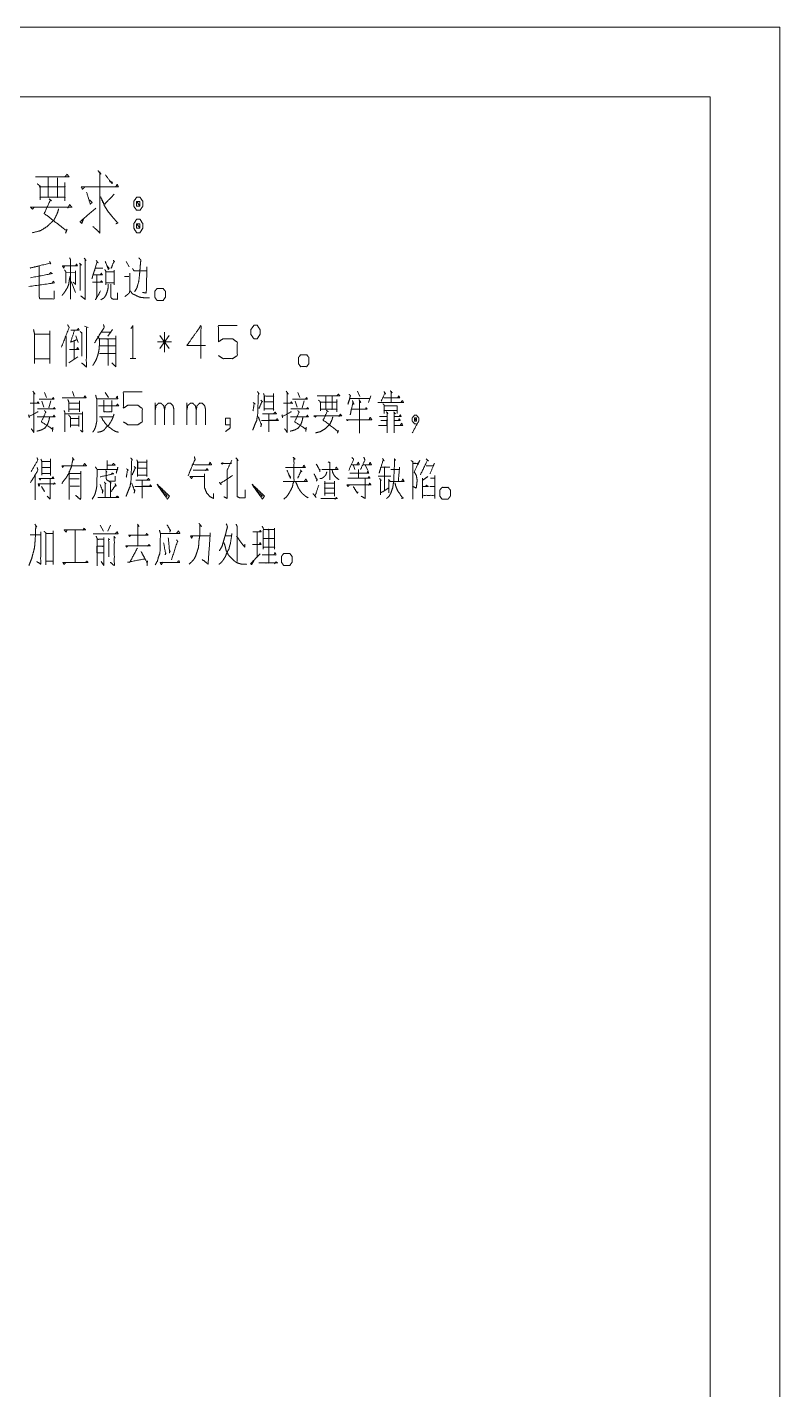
# Model space of a CAD drawing. Header units: millimetres. Extents: x 2210 to 79821, y -19430 to 2344.
# Drawn here: x 12035.9 to 12090, y 1691.9 to 1789.8 of the extents above; entities that cross this region are included whole.
import ezdxf

# ---------------------------------------------------------------- set-up
doc = ezdxf.new("R2010")
doc.units = ezdxf.units.MM
doc.layers.add('101', color=7, linetype='Continuous', true_color=0xffffff)

msp = doc.modelspace()

# ---------------------------------------------------------------- linework, layer by layer
at = {"layer": '101', "color": 133, "linetype": 'Continuous', "lineweight": 18}
for p, q in [((12089.953, 1789.822), (11669.953, 1789.822)), ((12089.953, 1492.822), (12089.953, 1789.822)), ((12084.953, 1784.822), (11694.953, 1784.822)), ((12084.953, 1497.822), (12084.953, 1784.822))]:
    msp.add_line(p, q, dxfattribs=at)
at = {"layer": '101', "color": 72, "linetype": 'Continuous', "lineweight": 18}
for p, q in [((12039.61, 1772.866), (12039.751, 1772.716)), ((12039.663, 1772.766), (12039.663, 1770.891)), ((12039.945, 1773.216), (12040.087, 1773.066)), ((12042.978, 1772.991), (12043.19, 1772.591)), ((12038.655, 1772.166), (12039.327, 1772.191)), ((12042.837, 1771.916), (12043.155, 1771.916)), ((12039.009, 1771.541), (12039.327, 1770.766)), ((12039.344, 1767.653), (12039.521, 1767.153)), ((12039.981, 1768.328), (12040.228, 1768.253)), ((12041.197, 1767.903), (12041.886, 1767.903)), ((12041.974, 1768.103), (12041.639, 1767.628)), ((12046.05, 1767.678), (12045.396, 1766.728)), ((12045.396, 1767.678), (12046.068, 1766.728)), ((12045.714, 1766.478), (12045.714, 1767.903)), ((12038.655, 1767.603), (12038.655, 1765.428)), ((12039.221, 1767.228), (12039.221, 1765.953)), ((12041.091, 1766.928), (12042.186, 1766.928)), ((12046.227, 1767.203), (12045.219, 1767.203)), ((12038.85, 1765.703), (12039.504, 1766.128)), ((12041.055, 1766.378), (12042.169, 1766.378)), ((12043.243, 1766.003), (12043.668, 1766.003)), ((12036.909, 1762.941), (12037.05, 1762.516)), ((12037.086, 1763.566), (12037.245, 1763.216)), ((12037.545, 1762.966), (12037.404, 1762.466)), ((12038.903, 1762.791), (12039.61, 1762.791)), ((12039.097, 1763.641), (12039.238, 1763.291)), ((12039.61, 1762.966), (12039.61, 1762.191)), ((12041.462, 1763.566), (12041.692, 1763.216)), ((12045.06, 1761.241), (12045.06, 1762.816)), ((12047.337, 1761.241), (12047.337, 1762.816)), ((12055.121, 1762.941), (12055.262, 1762.516)), ((12055.297, 1763.566), (12055.457, 1763.216)), ((12055.757, 1762.966), (12055.616, 1762.466)), ((12059.603, 1763.666), (12059.762, 1763.291)), ((12060.557, 1763.341), (12060.398, 1762.841)), ((12038.602, 1762.041), (12039.839, 1762.041)), ((12038.85, 1762.366), (12039.645, 1762.366)), ((12039.557, 1761.891), (12039.557, 1761.116)), ((12041.038, 1761.816), (12042.045, 1761.816)), ((12038.973, 1761.691), (12039.521, 1761.691)), ((12038.973, 1761.216), (12039.521, 1761.216)), ((12036.944, 1758.603), (12037.527, 1758.603)), ((12036.944, 1758.178), (12037.527, 1758.178)), ((12037.527, 1758.803), (12037.527, 1757.603)), ((12059.302, 1758.328), (12059.408, 1758.028)), ((12059.674, 1758.028), (12059.674, 1757.403)), ((12060.169, 1758.328), (12060.328, 1758.003)), ((12036.414, 1757.603), (12036.414, 1755.853)), ((12036.944, 1757.753), (12037.527, 1757.753)), ((12037.492, 1757.403), (12037.492, 1755.953)), ((12038.92, 1757.353), (12039.592, 1757.353)), ((12037.492, 1755.903), (12037.298, 1756.128)), ((12038.938, 1756.828), (12039.61, 1756.828)), ((12064.792, 1756.803), (12065.128, 1756.803)), ((12041.091, 1754.041), (12041.338, 1753.591)), ((12041.851, 1754.041), (12041.639, 1753.591)), ((12039.309, 1753.691), (12039.309, 1751.341)), ((12039.309, 1753.666), (12039.309, 1751.341)), ((12050.108, 1753.266), (12050.532, 1753.266)), ((12052.385, 1753.541), (12052.385, 1751.716)), ((12052.827, 1753.066), (12053.604, 1753.066)), ((12041.179, 1751.416), (12041.356, 1751.141))]:
    msp.add_line(p, q, dxfattribs=at)
for points, knots in [([(12040.942, 1779.516), (12041.154, 1779.253), (12041.075, 1779.403), (12041.075, 1775.053), (12040.571, 1775.503)], [0, 0, 0.060994, 0.09168, 0.877914, 1, 1]), ([(12036.44, 1779.066), (12038.853, 1779.066), (12038.721, 1779.253), (12038.561, 1779.066)], [0, 0, 0.83535, 0.914861, 1, 1]), ([(12036.573, 1778.578), (12036.785, 1778.391), (12036.785, 1777.416), (12036.785, 1777.603), (12038.561, 1777.603), (12038.561, 1777.341), (12038.561, 1778.653), (12038.561, 1778.353), (12036.706, 1778.353), (12037.368, 1778.353), (12037.368, 1779.028), (12037.368, 1777.603), (12038.031, 1777.603), (12038.031, 1778.991)], [0, 0, 0.024062, 0.10693, 0.122866, 0.273837, 0.296147, 0.407698, 0.433195, 0.590926, 0.647256, 0.704625, 0.825739, 0.882073, 1, 1]), ([(12039.961, 1778.316), (12039.829, 1778.166), (12039.749, 1778.353), (12042.4, 1778.353), (12042.321, 1778.541), (12042.215, 1778.353)], [0, 0, 0.057613, 0.11624, 0.87938, 0.938001, 1, 1]), ([(12041.472, 1779.216), (12041.95, 1778.578), (12041.976, 1778.691), (12041.764, 1778.728)], [0, 0, 0.706404, 0.808919, 1, 1]), ([(12037.421, 1777.491), (12037.607, 1777.341), (12037.527, 1777.416), (12037.077, 1776.441), (12038.668, 1775.203), (12038.721, 1775.316), (12038.615, 1775.016)], [0, 0, 0.0615, 0.089675, 0.366506, 0.885938, 0.917991, 1, 1]), ([(12040.12, 1777.978), (12040.385, 1777.116), (12040.518, 1777.228), (12040.332, 1777.416)], [0, 0, 0.673372, 0.803126, 1, 1]), ([(12042.109, 1777.828), (12041.393, 1777.078), (12041.128, 1777.641), (12041.393, 1777.003), (12041.632, 1776.628), (12041.897, 1776.291), (12042.347, 1775.766), (12042.4, 1775.766), (12042.215, 1775.691)], [0, 0, 0.248755, 0.397955, 0.563613, 0.670256, 0.773233, 0.939247, 0.951973, 1, 1]), ([(12043.959, 1777.603), (12043.721, 1777.603), (12043.509, 1777.303), (12043.509, 1776.966), (12043.721, 1776.666), (12043.959, 1776.666), (12044.171, 1776.966), (12044.171, 1777.303), (12043.959, 1777.603)], [0, 0, 0.090998, 0.231133, 0.359864, 0.5, 0.590998, 0.731133, 0.859864, 1, 1]), ([(12036.361, 1776.891), (12036.228, 1776.741), (12036.096, 1776.891), (12039.065, 1776.891), (12038.906, 1777.078), (12038.774, 1776.816)], [0, 0, 0.051206, 0.102404, 0.86189, 0.924783, 1, 1]), ([(12038.111, 1776.778), (12038.031, 1776.478), (12037.793, 1775.991), (12037.289, 1775.503), (12036.812, 1775.203), (12036.228, 1775.053)], [0, 0, 0.114099, 0.313639, 0.571349, 0.778586, 1, 1]), ([(12039.908, 1776.066), (12039.776, 1775.728), (12039.643, 1775.841), (12040.783, 1776.816)], [0, 0, 0.178053, 0.26342, 1, 1]), ([(12043.721, 1776.966), (12043.959, 1776.966), (12043.721, 1777.303), (12043.721, 1776.966)], [0, 0, 0.241134, 0.658878, 1, 1]), ([(12043.959, 1776.966), (12043.959, 1777.303), (12043.721, 1777.303)], [0, 0, 0.585863, 1, 1]), ([(12044.171, 1775.691), (12043.959, 1776.028), (12043.721, 1776.028), (12043.509, 1775.691), (12043.509, 1775.391), (12043.721, 1775.053), (12043.959, 1775.053), (12044.171, 1775.391), (12044.171, 1775.691)], [0, 0, 0.149207, 0.238507, 0.387714, 0.5, 0.649207, 0.738507, 0.887714, 1, 1]), ([(12043.721, 1775.691), (12043.721, 1775.391), (12043.959, 1775.391)], [0, 0, 0.557014, 1, 1]), ([(12043.959, 1775.691), (12043.721, 1775.691), (12043.959, 1775.391), (12043.959, 1775.691)], [0, 0, 0.258801, 0.674582, 1, 1]), ([(12037.457, 1772.991), (12037.545, 1772.816), (12037.492, 1772.866), (12036.06, 1772.516), (12036.714, 1772.666), (12036.714, 1770.466), (12036.75, 1770.316), (12036.838, 1770.291), (12037.793, 1770.291), (12037.793, 1770.866)], [0, 0, 0.030685, 0.042094, 0.27277, 0.377787, 0.722125, 0.746243, 0.760614, 0.910001, 1, 1]), ([(12038.531, 1772.641), (12038.478, 1772.516), (12038.39, 1772.666), (12039.468, 1772.666), (12039.397, 1772.816), (12039.344, 1772.666)], [0, 0, 0.079277, 0.180905, 0.810312, 0.907118, 1, 1]), ([(12038.903, 1773.241), (12038.973, 1773.116), (12038.973, 1770.266)], [0, 0, 0.047976, 1, 1]), ([(12040.016, 1773.116), (12040.016, 1770.266), (12039.698, 1770.516)], [0, 0, 0.875685, 1, 1]), ([(12040.808, 1773.066), (12040.949, 1772.891), (12040.879, 1772.966), (12040.507, 1771.766), (12040.755, 1772.516), (12041.285, 1772.516)], [0, 0, 0.077468, 0.112955, 0.545474, 0.817418, 1, 1]), ([(12041.462, 1772.991), (12041.692, 1772.416), (12041.745, 1772.491), (12041.603, 1772.666)], [0, 0, 0.66153, 0.759653, 1, 1]), ([(12042.045, 1773.091), (12042.133, 1772.941), (12042.098, 1773.016), (12041.886, 1772.491)], [0, 0, 0.211497, 0.312205, 1, 1]), ([(12043.88, 1773.241), (12044.021, 1773.091), (12043.986, 1772.741), (12043.95, 1772.266), (12043.88, 1771.591), (12043.738, 1771.091), (12043.579, 1770.816)], [0, 0, 0.080825, 0.218771, 0.40554, 0.67167, 0.875423, 1, 1]), ([(12044.463, 1772.591), (12044.41, 1770.716), (12044.145, 1770.766)], [0, 0, 0.874254, 1, 1]), ([(12035.972, 1771.191), (12037.81, 1771.441), (12037.74, 1771.566), (12037.634, 1771.441)], [0, 0, 0.857805, 0.924206, 1, 1]), ([(12036.078, 1771.816), (12037.651, 1772.116), (12037.545, 1772.191), (12037.421, 1772.066)], [0, 0, 0.83968, 0.90778, 1, 1]), ([(12038.938, 1771.941), (12038.867, 1771.566), (12038.832, 1771.341), (12038.761, 1771.141), (12038.584, 1770.841), (12038.496, 1770.716), (12038.355, 1770.541)], [0, 0, 0.246559, 0.393714, 0.530761, 0.755732, 0.854643, 1, 1]), ([(12038.531, 1772.391), (12038.637, 1772.241), (12038.637, 1771.416)], [0, 0, 0.18212, 1, 1]), ([(12039.327, 1772.316), (12039.327, 1771.341), (12039.168, 1771.491)], [0, 0, 0.816843, 1, 1]), ([(12040.543, 1771.491), (12041.285, 1771.491), (12041.179, 1771.591), (12041.091, 1771.466)], [0, 0, 0.712959, 0.852951, 1, 1]), ([(12040.631, 1772.016), (12041.267, 1772.016), (12041.179, 1772.141), (12041.108, 1772.016)], [0, 0, 0.681984, 0.846075, 1, 1]), ([(12040.861, 1771.991), (12040.861, 1770.466), (12040.773, 1770.241), (12041.126, 1770.866)], [0, 0, 0.613742, 0.711024, 1, 1]), ([(12041.426, 1772.416), (12041.515, 1772.266), (12041.515, 1771.316), (12041.515, 1771.441), (12042.098, 1771.441), (12042.098, 1771.316), (12042.098, 1772.366), (12042.098, 1772.241), (12041.497, 1772.241)], [0, 0, 0.046627, 0.301093, 0.334574, 0.490812, 0.524293, 0.805547, 0.839034, 1, 1]), ([(12043.226, 1772.141), (12043.226, 1770.891), (12043.208, 1770.741), (12043.067, 1770.616), (12042.872, 1770.466)], [0, 0, 0.681078, 0.763377, 0.8662, 1, 1]), ([(12043.42, 1772.491), (12043.526, 1772.316), (12044.445, 1772.316)], [0, 0, 0.182091, 1, 1]), ([(12041.674, 1771.366), (12041.674, 1771.091), (12041.603, 1770.816), (12041.497, 1770.541), (12041.373, 1770.366), (12041.144, 1770.241)], [0, 0, 0.206832, 0.420389, 0.642066, 0.803261, 1, 1]), ([(12041.868, 1771.366), (12041.868, 1770.416), (12041.939, 1770.316), (12042.08, 1770.266), (12042.346, 1770.266), (12042.346, 1770.741)], [0, 0, 0.484055, 0.546457, 0.62289, 0.757978, 1, 1]), ([(12043.279, 1770.866), (12043.402, 1770.666), (12043.579, 1770.591), (12043.774, 1770.491), (12043.95, 1770.416), (12044.145, 1770.391), (12044.392, 1770.366), (12044.64, 1770.366)], [0, 0, 0.153716, 0.279195, 0.422094, 0.547599, 0.675721, 0.838258, 1, 1]), ([(12045.025, 1770.416), (12045.025, 1770.841), (12045.184, 1771.041), (12045.626, 1771.041), (12045.785, 1770.841), (12045.785, 1770.416), (12045.626, 1770.191), (12045.184, 1770.191), (12045.025, 1770.416)], [0, 0, 0.152001, 0.243395, 0.401444, 0.492847, 0.644848, 0.743404, 0.901453, 1, 1]), ([(12036.308, 1768.103), (12036.379, 1767.778), (12036.379, 1765.653), (12036.379, 1765.978), (12037.474, 1765.978), (12037.474, 1765.653), (12037.474, 1768.003), (12037.474, 1767.753), (12036.396, 1767.753)], [0, 0, 0.0422, 0.311814, 0.353047, 0.492088, 0.533321, 0.831483, 0.863204, 1, 1]), ([(12038.319, 1766.828), (12038.867, 1768.253), (12038.779, 1768.403), (12038.761, 1768.428)], [0, 0, 0.881766, 0.982315, 1, 1]), ([(12039.238, 1768.003), (12038.973, 1767.178), (12039.433, 1767.378)], [0, 0, 0.633567, 1, 1]), ([(12038.991, 1768.053), (12039.592, 1768.053), (12039.521, 1768.178), (12039.433, 1768.053)], [0, 0, 0.66949, 0.829474, 1, 1]), ([(12039.663, 1767.953), (12039.769, 1767.853), (12039.769, 1766.178)], [0, 0, 0.080053, 1, 1]), ([(12040.104, 1768.253), (12040.104, 1765.403), (12039.769, 1765.703)], [0, 0, 0.863559, 1, 1]), ([(12041.338, 1768.453), (12041.391, 1768.253), (12040.684, 1767.128)], [0, 0, 0.134742, 1, 1]), ([(12041.055, 1767.428), (12042.222, 1767.428), (12042.222, 1767.628), (12042.222, 1765.428), (12041.939, 1765.703)], [0, 0, 0.294511, 0.345005, 0.900415, 1, 1]), ([(12043.314, 1768.178), (12043.456, 1768.378), (12043.456, 1766.003)], [0, 0, 0.093497, 1, 1]), ([(12048.68, 1766.953), (12047.337, 1766.953), (12048.344, 1768.378), (12048.344, 1766.003)], [0, 0, 0.245868, 0.565295, 1, 1]), ([(12049.596, 1766.228), (12049.931, 1766.003), (12050.621, 1766.003), (12050.957, 1766.228), (12050.957, 1767.178), (12050.621, 1767.428), (12049.931, 1767.428), (12049.596, 1767.203), (12049.596, 1768.378), (12050.957, 1768.378)], [0, 0, 0.062231, 0.168346, 0.230572, 0.376814, 0.441261, 0.547375, 0.609607, 0.790489, 1, 1]), ([(12052.155, 1767.428), (12052.385, 1767.428), (12052.597, 1767.753), (12052.597, 1768.078), (12052.385, 1768.403), (12052.155, 1768.403), (12051.925, 1768.078), (12051.925, 1767.753), (12052.155, 1767.428)], [0, 0, 0.08568, 0.230391, 0.351581, 0.496291, 0.581972, 0.730391, 0.851581, 1, 1]), ([(12038.903, 1766.653), (12039.574, 1766.653), (12039.468, 1766.803), (12039.397, 1766.653)], [0, 0, 0.657748, 0.837626, 1, 1]), ([(12040.914, 1767.603), (12041.038, 1767.428), (12041.038, 1766.928), (12041.02, 1766.703), (12041.002, 1766.553), (12040.949, 1766.328), (12040.879, 1766.103), (12040.79, 1765.878), (12040.702, 1765.728), (12040.56, 1765.503)], [0, 0, 0.095702, 0.318952, 0.419724, 0.487155, 0.59037, 0.695674, 0.80361, 0.88135, 1, 1]), ([(12041.586, 1767.403), (12041.674, 1767.428), (12041.674, 1765.503)], [0, 0, 0.045543, 1, 1]), ([(12055.347, 1765.653), (12055.347, 1766.078), (12055.506, 1766.278), (12055.948, 1766.278), (12056.107, 1766.078), (12056.107, 1765.653), (12055.948, 1765.428), (12055.506, 1765.428), (12055.347, 1765.653)], [0, 0, 0.151999, 0.2434, 0.401446, 0.492848, 0.644846, 0.7434, 0.901446, 1, 1]), ([(12036.06, 1762.791), (12036.714, 1762.791), (12036.626, 1762.891), (12036.555, 1762.791)], [0, 0, 0.718752, 0.86542, 1, 1]), ([(12036.255, 1763.666), (12036.414, 1763.466), (12036.326, 1763.541), (12036.326, 1760.716), (12036.149, 1760.966)], [0, 0, 0.072957, 0.106042, 0.912582, 1, 1]), ([(12036.714, 1763.091), (12037.775, 1763.091), (12037.722, 1763.216), (12037.651, 1763.091)], [0, 0, 0.791484, 0.892824, 1, 1]), ([(12038.355, 1763.191), (12040.087, 1763.191), (12039.998, 1763.341), (12039.928, 1763.191)], [0, 0, 0.835944, 0.91997, 1, 1]), ([(12038.779, 1763.066), (12038.85, 1762.866), (12038.85, 1762.191)], [0, 0, 0.239124, 1, 1]), ([(12040.861, 1763.116), (12040.861, 1761.566), (12040.843, 1761.441), (12040.755, 1761.066), (12040.684, 1760.891), (12040.56, 1760.716)], [0, 0, 0.628908, 0.680135, 0.836454, 0.913033, 1, 1]), ([(12040.773, 1763.366), (12040.843, 1763.116), (12042.363, 1763.116), (12042.328, 1763.316), (12042.257, 1763.191)], [0, 0, 0.122169, 0.836969, 0.932471, 1, 1]), ([(12041.356, 1763.016), (12041.356, 1762.191), (12041.939, 1762.191), (12041.939, 1762.991)], [0, 0, 0.373596, 0.63773, 1, 1]), ([(12042.766, 1761.466), (12043.102, 1761.241), (12043.791, 1761.241), (12044.127, 1761.466), (12044.127, 1762.416), (12043.791, 1762.666), (12043.102, 1762.666), (12042.766, 1762.441), (12042.766, 1763.616), (12044.127, 1763.616)], [0, 0, 0.062227, 0.168343, 0.23057, 0.376815, 0.441263, 0.547379, 0.609606, 0.790492, 1, 1]), ([(12045.06, 1762.341), (12045.113, 1762.616), (12045.29, 1762.791), (12045.485, 1762.791), (12045.661, 1762.616), (12045.732, 1762.341), (12045.732, 1761.241)], [0, 0, 0.118877, 0.224461, 0.306989, 0.41256, 0.533084, 1, 1]), ([(12045.732, 1762.341), (12045.785, 1762.616), (12045.962, 1762.791), (12046.174, 1762.791), (12046.333, 1762.616), (12046.404, 1762.341), (12046.404, 1761.241)], [0, 0, 0.118606, 0.223933, 0.313763, 0.413917, 0.534162, 1, 1]), ([(12047.337, 1762.341), (12047.39, 1762.616), (12047.567, 1762.791), (12047.761, 1762.791), (12047.938, 1762.616), (12048.008, 1762.341), (12048.008, 1761.241)], [0, 0, 0.11888, 0.224451, 0.306978, 0.412562, 0.533085, 1, 1]), ([(12048.008, 1762.341), (12048.061, 1762.616), (12048.238, 1762.791), (12048.45, 1762.791), (12048.609, 1762.616), (12048.68, 1762.341), (12048.68, 1761.241)], [0, 0, 0.118603, 0.223944, 0.313758, 0.413912, 0.534159, 1, 1]), ([(12052.402, 1763.641), (12052.526, 1763.466), (12052.473, 1763.541), (12052.42, 1761.966), (12052.349, 1761.566), (12052.19, 1761.191), (12052.066, 1760.866)], [0, 0, 0.070423, 0.100605, 0.618414, 0.751883, 0.885732, 1, 1]), ([(12052.102, 1762.841), (12052.243, 1762.741), (12052.173, 1762.791), (12052.084, 1762.241)], [0, 0, 0.212014, 0.318021, 1, 1]), ([(12052.65, 1763.016), (12052.773, 1762.891), (12052.738, 1762.941), (12052.508, 1762.416)], [0, 0, 0.217072, 0.292654, 1, 1]), ([(12052.844, 1763.491), (12052.897, 1763.341), (12052.897, 1762.291), (12052.897, 1762.391), (12053.569, 1762.391), (12053.569, 1762.291), (12053.569, 1763.491), (12053.569, 1763.316), (12052.915, 1763.316), (12052.915, 1762.891), (12053.551, 1762.891)], [0, 0, 0.030763, 0.233819, 0.253158, 0.383049, 0.402389, 0.63445, 0.668292, 0.794762, 0.876952, 1, 1]), ([(12054.272, 1762.791), (12054.926, 1762.791), (12054.838, 1762.891), (12054.767, 1762.791)], [0, 0, 0.718754, 0.865393, 1, 1]), ([(12054.467, 1763.666), (12054.626, 1763.466), (12054.537, 1763.541), (12054.537, 1760.716), (12054.361, 1760.966)], [0, 0, 0.072957, 0.106051, 0.912589, 1, 1]), ([(12054.926, 1763.091), (12055.987, 1763.091), (12055.934, 1763.216), (12055.863, 1763.091)], [0, 0, 0.79149, 0.892828, 1, 1]), ([(12056.708, 1763.341), (12058.316, 1763.341), (12058.228, 1763.466), (12058.122, 1763.341)], [0, 0, 0.835359, 0.914868, 1, 1]), ([(12056.796, 1763.016), (12056.938, 1762.891), (12056.938, 1762.241), (12056.938, 1762.366), (12058.122, 1762.366), (12058.122, 1762.191), (12058.122, 1763.066), (12058.122, 1762.866), (12056.885, 1762.866), (12057.326, 1762.866), (12057.326, 1763.316), (12057.326, 1762.366), (12057.768, 1762.366), (12057.768, 1763.291)], [0, 0, 0.024064, 0.106929, 0.122864, 0.273835, 0.296145, 0.407696, 0.433195, 0.590928, 0.647263, 0.704632, 0.825744, 0.882074, 1, 1]), ([(12059.002, 1763.441), (12059.09, 1763.341), (12058.914, 1762.741), (12059.055, 1763.141), (12060.469, 1763.141)], [0, 0, 0.051382, 0.292219, 0.455573, 1, 1]), ([(12059.232, 1762.991), (12059.338, 1762.716), (12059.267, 1762.841), (12059.073, 1761.966), (12059.161, 1762.366), (12060.292, 1762.366), (12060.222, 1762.491), (12060.169, 1762.366)], [0, 0, 0.093422, 0.138945, 0.423058, 0.552903, 0.911449, 0.956966, 1, 1]), ([(12059.709, 1763.066), (12059.833, 1762.841), (12059.744, 1762.941), (12059.744, 1760.641)], [0, 0, 0.095443, 0.145039, 1, 1]), ([(12061.049, 1762.841), (12062.905, 1762.841), (12062.834, 1762.991), (12062.71, 1762.866)], [0, 0, 0.844515, 0.919966, 1, 1]), ([(12061.508, 1763.641), (12061.614, 1763.441), (12061.579, 1763.541), (12061.296, 1762.941)], [0, 0, 0.227343, 0.333861, 1, 1]), ([(12061.42, 1762.766), (12061.508, 1762.666), (12061.508, 1762.066), (12061.508, 1762.266), (12062.445, 1762.266), (12062.445, 1762.066), (12062.445, 1762.616), (12061.491, 1762.616)], [0, 0, 0.037337, 0.205183, 0.261129, 0.523185, 0.579131, 0.732995, 1, 1]), ([(12061.491, 1763.191), (12062.622, 1763.191), (12062.569, 1763.341), (12062.498, 1763.216)], [0, 0, 0.788885, 0.899843, 1, 1]), ([(12061.95, 1763.691), (12062.091, 1763.541), (12062.021, 1763.641), (12062.021, 1762.891)], [0, 0, 0.191112, 0.304654, 1, 1]), ([(12035.954, 1761.966), (12036.007, 1761.766), (12035.99, 1761.841), (12036.644, 1762.191)], [0, 0, 0.20173, 0.276869, 1, 1]), ([(12037.457, 1761.791), (12037.421, 1761.591), (12037.368, 1761.416), (12037.298, 1761.241), (12037.121, 1761.016), (12036.909, 1760.891), (12036.75, 1760.841), (12036.555, 1760.791)], [0, 0, 0.137748, 0.261762, 0.389763, 0.583804, 0.750783, 0.863849, 1, 1]), ([(12036.573, 1761.816), (12037.863, 1761.816), (12037.775, 1761.941), (12037.722, 1761.841)], [0, 0, 0.828938, 0.927288, 1, 1]), ([(12036.591, 1762.391), (12037.881, 1762.391), (12037.793, 1762.491), (12037.704, 1762.391)], [0, 0, 0.828612, 0.914315, 1, 1]), ([(12037.086, 1762.266), (12037.192, 1762.166), (12036.874, 1761.466), (12037.669, 1760.941), (12037.704, 1761.066), (12037.669, 1760.766)], [0, 0, 0.063381, 0.397728, 0.812149, 0.868641, 1, 1]), ([(12038.514, 1762.266), (12038.567, 1762.116), (12038.567, 1760.741)], [0, 0, 0.103694, 1, 1]), ([(12038.832, 1761.941), (12038.973, 1761.791), (12038.973, 1761.066)], [0, 0, 0.221393, 1, 1]), ([(12039.839, 1762.191), (12039.839, 1760.716), (12039.68, 1760.866)], [0, 0, 0.8709, 1, 1]), ([(12042.098, 1762.016), (12042.01, 1761.766), (12041.939, 1761.591), (12041.833, 1761.416), (12041.709, 1761.216), (12041.55, 1761.091), (12041.391, 1760.891), (12041.25, 1760.791), (12041.091, 1760.741), (12040.914, 1760.716)], [0, 0, 0.141805, 0.242733, 0.352155, 0.477924, 0.586112, 0.722766, 0.815375, 0.904548, 1, 1]), ([(12040.967, 1762.616), (12042.434, 1762.616), (12042.346, 1762.741), (12042.257, 1762.616)], [0, 0, 0.827339, 0.913663, 1, 1]), ([(12052.473, 1761.816), (12052.685, 1761.241), (12052.685, 1761.341), (12052.65, 1761.091)], [0, 0, 0.634855, 0.738446, 1, 1]), ([(12052.685, 1761.566), (12053.905, 1761.566), (12053.816, 1761.691), (12053.728, 1761.591), (12053.233, 1761.591), (12053.233, 1762.066), (12053.233, 1760.741)], [0, 0, 0.320853, 0.361129, 0.396235, 0.526437, 0.651406, 1, 1]), ([(12052.773, 1762.041), (12053.763, 1762.041), (12053.675, 1762.166), (12053.587, 1762.066)], [0, 0, 0.775505, 0.895445, 1, 1]), ([(12054.166, 1761.966), (12054.219, 1761.766), (12054.202, 1761.841), (12054.856, 1762.191)], [0, 0, 0.20173, 0.276869, 1, 1]), ([(12055.669, 1761.791), (12055.633, 1761.591), (12055.58, 1761.416), (12055.51, 1761.241), (12055.333, 1761.016), (12055.121, 1760.891), (12054.962, 1760.841), (12054.767, 1760.791)], [0, 0, 0.137744, 0.261755, 0.389753, 0.583788, 0.750763, 0.863852, 1, 1]), ([(12054.785, 1761.816), (12056.075, 1761.816), (12055.987, 1761.941), (12055.934, 1761.841)], [0, 0, 0.828946, 0.927285, 1, 1]), ([(12054.803, 1762.391), (12056.093, 1762.391), (12056.004, 1762.491), (12055.916, 1762.391)], [0, 0, 0.828612, 0.914315, 1, 1]), ([(12055.297, 1762.266), (12055.403, 1762.166), (12055.085, 1761.466), (12055.881, 1760.941), (12055.916, 1761.066), (12055.881, 1760.766)], [0, 0, 0.063381, 0.397731, 0.81214, 0.868638, 1, 1]), ([(12056.655, 1761.891), (12056.566, 1761.791), (12056.478, 1761.891), (12058.458, 1761.891), (12058.352, 1762.016), (12058.263, 1761.841)], [0, 0, 0.051206, 0.102402, 0.861894, 0.924782, 1, 1]), ([(12057.821, 1761.816), (12057.768, 1761.616), (12057.609, 1761.291), (12057.273, 1760.966), (12056.955, 1760.766), (12056.566, 1760.666)], [0, 0, 0.114097, 0.313639, 0.57135, 0.77859, 1, 1]), ([(12057.362, 1762.291), (12057.486, 1762.191), (12057.432, 1762.241), (12057.132, 1761.591), (12058.193, 1760.766), (12058.228, 1760.841), (12058.157, 1760.641)], [0, 0, 0.061504, 0.089684, 0.366516, 0.885934, 0.917992, 1, 1]), ([(12058.931, 1761.616), (12058.878, 1761.541), (12058.808, 1761.616), (12060.628, 1761.616), (12060.504, 1761.791), (12060.434, 1761.616)], [0, 0, 0.037986, 0.080605, 0.833347, 0.921963, 1, 1]), ([(12061.19, 1761.841), (12061.756, 1761.841), (12061.703, 1761.841), (12061.738, 1761.841), (12061.738, 1761.566), (12061.278, 1761.566), (12061.703, 1761.566), (12061.703, 1761.191), (12061.102, 1761.191)], [0, 0, 0.202817, 0.221837, 0.234527, 0.333141, 0.497932, 0.650033, 0.784508, 1, 1]), ([(12061.667, 1762.191), (12061.773, 1762.041), (12061.738, 1762.116), (12061.738, 1760.666)], [0, 0, 0.107026, 0.155332, 1, 1]), ([(12062.198, 1762.191), (12062.321, 1762.041), (12062.233, 1762.116), (12062.233, 1760.666), (12062.233, 1761.841), (12062.745, 1761.841), (12062.675, 1761.966), (12062.586, 1761.841)], [0, 0, 0.051923, 0.082873, 0.470102, 0.78389, 0.920768, 0.959117, 1, 1]), ([(12063.838, 1761.316), (12063.696, 1761.316), (12063.537, 1761.516), (12063.537, 1761.741), (12063.696, 1761.941), (12063.838, 1761.941), (12063.997, 1761.741), (12063.997, 1761.516), (12063.537, 1760.666)], [0, 0, 0.057358, 0.160992, 0.252243, 0.355871, 0.413229, 0.516867, 0.608118, 1, 1]), ([(12041.214, 1761.766), (12041.285, 1761.591), (12041.639, 1761.141), (12041.868, 1760.991), (12042.027, 1760.866), (12042.204, 1760.766), (12042.416, 1760.716)], [0, 0, 0.113786, 0.458783, 0.624216, 0.746187, 0.868611, 1, 1]), ([(12050.444, 1761.241), (12050.108, 1761.241), (12050.108, 1761.716), (12050.444, 1761.716), (12050.444, 1761.016), (12050.108, 1760.766)], [0, 0, 0.148245, 0.357928, 0.506173, 0.815183, 1, 1]), ([(12062.198, 1761.566), (12062.675, 1761.566), (12062.586, 1761.691), (12062.569, 1761.566)], [0, 0, 0.63078, 0.833138, 1, 1]), ([(12062.198, 1761.191), (12062.852, 1761.191), (12062.763, 1761.366), (12062.675, 1761.216)], [0, 0, 0.638562, 0.829994, 1, 1]), ([(12063.696, 1761.516), (12063.838, 1761.516), (12063.696, 1761.741), (12063.696, 1761.516)], [0, 0, 0.223714, 0.644092, 1, 1]), ([(12063.838, 1761.516), (12063.838, 1761.741), (12063.696, 1761.741)], [0, 0, 0.614035, 1, 1]), ([(12036.555, 1758.878), (12036.626, 1758.728), (12036.149, 1757.903)], [0, 0, 0.148204, 1, 1]), ([(12039.097, 1758.903), (12039.221, 1758.728), (12039.15, 1758.803), (12039.026, 1758.228), (12038.85, 1757.778), (12038.69, 1757.503), (12038.337, 1757.028)], [0, 0, 0.093231, 0.138069, 0.393928, 0.604234, 0.742434, 1, 1]), ([(12043.296, 1758.878), (12043.42, 1758.703), (12043.367, 1758.778), (12043.314, 1757.203), (12043.243, 1756.803), (12043.084, 1756.428), (12042.961, 1756.103)], [0, 0, 0.070423, 0.100604, 0.618414, 0.751883, 0.885732, 1, 1]), ([(12047.867, 1758.953), (12047.938, 1758.703), (12047.92, 1758.778), (12047.425, 1757.603), (12047.743, 1758.378), (12049.104, 1758.378), (12048.998, 1758.553), (12048.91, 1758.353)], [0, 0, 0.061364, 0.079563, 0.380703, 0.578579, 0.900027, 0.948356, 1, 1]), ([(12050.851, 1758.878), (12051.027, 1758.678), (12050.939, 1758.728), (12050.939, 1756.203), (12050.957, 1756.078), (12051.116, 1756.003), (12051.522, 1756.003), (12051.522, 1756.578)], [0, 0, 0.063897, 0.088209, 0.692695, 0.722917, 0.765023, 0.862341, 1, 1]), ([(12054.962, 1758.928), (12055.121, 1758.778), (12055.032, 1758.803), (12055.032, 1757.178), (12054.962, 1757.028), (12054.926, 1756.803), (12054.785, 1756.528), (12054.626, 1756.253), (12054.502, 1756.078), (12054.29, 1755.903)], [0, 0, 0.063464, 0.090115, 0.561781, 0.609913, 0.676021, 0.765772, 0.857985, 0.920193, 1, 1]), ([(12059.179, 1758.903), (12059.32, 1758.778), (12058.967, 1757.953)], [0, 0, 0.173753, 1, 1]), ([(12060.045, 1758.928), (12060.133, 1758.728), (12059.815, 1758.028)], [0, 0, 0.221411, 1, 1]), ([(12036.573, 1758.178), (12036.626, 1757.978), (12036.078, 1757.078)], [0, 0, 0.164133, 1, 1]), ([(12036.838, 1758.778), (12036.909, 1758.603), (12036.909, 1757.628)], [0, 0, 0.162183, 1, 1]), ([(12038.496, 1758.303), (12038.39, 1758.178), (12038.355, 1758.303), (12040.104, 1758.303), (12039.981, 1758.478), (12039.892, 1758.328)], [0, 0, 0.067404, 0.120822, 0.840296, 0.928419, 1, 1]), ([(12038.867, 1755.878), (12038.867, 1757.903), (12038.867, 1757.753), (12039.698, 1757.753), (12039.698, 1757.903), (12039.698, 1755.978), (12039.68, 1755.878), (12039.327, 1756.178)], [0, 0, 0.358666, 0.385231, 0.532374, 0.558939, 0.899892, 0.91788, 1, 1]), ([(12040.755, 1758.228), (12040.879, 1758.028), (12040.861, 1756.828), (12040.773, 1756.428), (12040.702, 1756.203), (12040.525, 1755.903)], [0, 0, 0.096819, 0.59091, 0.759555, 0.856656, 1, 1]), ([(12040.879, 1758.028), (12042.346, 1758.028), (12042.363, 1758.203), (12042.257, 1757.778)], [0, 0, 0.704981, 0.789502, 1, 1]), ([(12041.497, 1757.953), (12041.586, 1757.853), (12041.533, 1757.878), (12041.533, 1757.403), (12041.55, 1757.303), (12041.709, 1757.203), (12042.169, 1757.203), (12042.169, 1757.553)], [0, 0, 0.075551, 0.108731, 0.377705, 0.435196, 0.541597, 0.801816, 1, 1]), ([(12041.603, 1758.678), (12041.603, 1758.028), (12041.603, 1758.353), (12042.187, 1758.353), (12042.045, 1758.478), (12041.974, 1758.378)], [0, 0, 0.347682, 0.521528, 0.833529, 0.934491, 1, 1]), ([(12042.996, 1758.078), (12043.137, 1757.978), (12043.067, 1758.028), (12042.978, 1757.478)], [0, 0, 0.212014, 0.318021, 1, 1]), ([(12043.544, 1758.253), (12043.668, 1758.128), (12043.632, 1758.178), (12043.402, 1757.653)], [0, 0, 0.2171, 0.292679, 1, 1]), ([(12043.738, 1758.728), (12043.791, 1758.578), (12043.791, 1757.528), (12043.791, 1757.628), (12044.463, 1757.628), (12044.463, 1757.528), (12044.463, 1758.728), (12044.463, 1758.553), (12043.809, 1758.553), (12043.809, 1758.128), (12044.445, 1758.128)], [0, 0, 0.030765, 0.233821, 0.25316, 0.383043, 0.402382, 0.634443, 0.668285, 0.794754, 0.876944, 1, 1]), ([(12047.779, 1757.978), (12048.875, 1757.978), (12048.768, 1758.103), (12048.68, 1757.953)], [0, 0, 0.764254, 0.878572, 1, 1]), ([(12049.914, 1758.528), (12049.878, 1758.428), (12049.79, 1758.478), (12050.532, 1758.478)], [0, 0, 0.111652, 0.218549, 1, 1]), ([(12050.568, 1758.703), (12050.232, 1758.003), (12050.232, 1755.953), (12049.984, 1756.078)], [0, 0, 0.250154, 0.910669, 1, 1]), ([(12054.414, 1758.178), (12055.845, 1758.178), (12055.739, 1758.353), (12055.669, 1758.178)], [0, 0, 0.784447, 0.896574, 1, 1]), ([(12054.537, 1757.978), (12054.767, 1757.403), (12054.785, 1757.478), (12054.679, 1757.653)], [0, 0, 0.687328, 0.772877, 1, 1]), ([(12055.492, 1758.003), (12055.598, 1757.878), (12055.527, 1757.903), (12055.297, 1757.403)], [0, 0, 0.207707, 0.30272, 1, 1]), ([(12056.637, 1758.428), (12056.885, 1757.978), (12056.902, 1758.028), (12056.885, 1757.878)], [0, 0, 0.715607, 0.789518, 1, 1]), ([(12057.397, 1757.878), (12057.326, 1757.653), (12057.185, 1757.503), (12057.044, 1757.403), (12056.885, 1757.378)], [0, 0, 0.303836, 0.569437, 0.792543, 1, 1]), ([(12057.486, 1758.578), (12057.627, 1758.528), (12057.609, 1758.553), (12057.609, 1757.303), (12057.609, 1758.028), (12057.026, 1758.028), (12058.193, 1758.028), (12058.069, 1758.203), (12058.016, 1758.103)], [0, 0, 0.035429, 0.042663, 0.337964, 0.509241, 0.647037, 0.92263, 0.973262, 1, 1]), ([(12057.768, 1758.028), (12057.804, 1757.853), (12057.892, 1757.653), (12058.033, 1757.478), (12058.263, 1757.303)], [0, 0, 0.195973, 0.436003, 0.682958, 1, 1]), ([(12059.055, 1757.778), (12060.398, 1757.778), (12060.345, 1757.953), (12060.292, 1757.778)], [0, 0, 0.786007, 0.893003, 1, 1]), ([(12059.179, 1758.378), (12059.727, 1758.378), (12059.656, 1758.553), (12059.55, 1758.378)], [0, 0, 0.582111, 0.78262, 1, 1]), ([(12059.974, 1758.378), (12060.593, 1758.378), (12060.504, 1758.553), (12060.416, 1758.353)], [0, 0, 0.598675, 0.788403, 1, 1]), ([(12061.402, 1758.828), (12061.508, 1758.653), (12061.438, 1758.703), (12061.155, 1757.778), (12061.278, 1758.203), (12061.932, 1758.203), (12061.544, 1758.203), (12061.544, 1756.553), (12061.544, 1757.553), (12061.084, 1757.553), (12061.985, 1757.553)], [0, 0, 0.030295, 0.043118, 0.186311, 0.251841, 0.348655, 0.406221, 0.650487, 0.798526, 0.866557, 1, 1]), ([(12062.233, 1758.803), (12062.339, 1758.703), (12062.268, 1758.728), (12062.198, 1757.178), (12062.127, 1756.728), (12062.003, 1756.353), (12061.862, 1756.103), (12061.685, 1755.953)], [0, 0, 0.046393, 0.070259, 0.564122, 0.709111, 0.834791, 0.926217, 1, 1]), ([(12062.003, 1758.028), (12062.604, 1758.028), (12062.622, 1758.203), (12062.533, 1757.203)], [0, 0, 0.337467, 0.436241, 1, 1]), ([(12063.449, 1758.678), (12063.573, 1758.603), (12063.573, 1755.903), (12063.573, 1758.478), (12063.979, 1758.478), (12064.068, 1758.678), (12063.679, 1757.853), (12063.82, 1757.628), (12063.891, 1757.253), (12063.82, 1756.703), (12063.555, 1756.828)], [0, 0, 0.017119, 0.336575, 0.641241, 0.689338, 0.715208, 0.823118, 0.854559, 0.89971, 0.96532, 1, 1]), ([(12064.527, 1758.803), (12064.704, 1758.653), (12064.633, 1758.703), (12064.121, 1757.653)], [0, 0, 0.155909, 0.214146, 1, 1]), ([(12064.527, 1758.303), (12065.04, 1758.303), (12065.128, 1758.478), (12064.81, 1757.728)], [0, 0, 0.336471, 0.465173, 1, 1]), ([(12036.75, 1756.928), (12036.697, 1756.828), (12036.644, 1757.003), (12037.881, 1757.003), (12037.81, 1757.078), (12037.74, 1756.953)], [0, 0, 0.063595, 0.166324, 0.861408, 0.919316, 1, 1]), ([(12036.821, 1757.378), (12036.785, 1757.278), (12036.714, 1757.378), (12037.775, 1757.378), (12037.704, 1757.503), (12037.634, 1757.403)], [0, 0, 0.068207, 0.14696, 0.828904, 0.921247, 1, 1]), ([(12041.391, 1757.128), (12041.515, 1757.003), (12041.462, 1757.053), (12041.462, 1756.028), (12040.932, 1756.028), (12042.434, 1756.028), (12042.328, 1756.128), (12042.222, 1756.028)], [0, 0, 0.048888, 0.069139, 0.354023, 0.501409, 0.918977, 0.959488, 1, 1]), ([(12041.091, 1757.503), (12042.08, 1757.728), (12041.957, 1757.778), (12041.921, 1757.703)], [0, 0, 0.824303, 0.932676, 1, 1]), ([(12041.091, 1756.953), (12041.285, 1756.478), (12041.303, 1756.553), (12041.25, 1756.328)], [0, 0, 0.624792, 0.718591, 1, 1]), ([(12041.762, 1757.178), (12041.886, 1757.053), (12041.833, 1757.078), (12041.833, 1756.003)], [0, 0, 0.134307, 0.179088, 1, 1]), ([(12042.169, 1757.028), (12042.257, 1756.828), (12042.204, 1756.903), (12041.886, 1756.453)], [0, 0, 0.25379, 0.360397, 1, 1]), ([(12043.367, 1757.053), (12043.579, 1756.478), (12043.579, 1756.578), (12043.544, 1756.328)], [0, 0, 0.63485, 0.738443, 1, 1]), ([(12043.579, 1756.803), (12044.799, 1756.803), (12044.71, 1756.928), (12044.622, 1756.828), (12044.127, 1756.828), (12044.127, 1757.303), (12044.127, 1755.978)], [0, 0, 0.320858, 0.361134, 0.396246, 0.526445, 0.651413, 1, 1]), ([(12043.668, 1757.278), (12044.657, 1757.278), (12044.569, 1757.403), (12044.481, 1757.303)], [0, 0, 0.775512, 0.89544, 1, 1]), ([(12045.325, 1756.753), (12045.926, 1756.128), (12045.785, 1756.128), (12045.184, 1756.978), (12045.926, 1755.903), (12046.085, 1756.128), (12045.184, 1756.978)], [0, 0, 0.178022, 0.207052, 0.420792, 0.689029, 0.745607, 1, 1]), ([(12047.743, 1757.528), (12047.673, 1757.378), (12047.549, 1757.528), (12048.592, 1757.528), (12048.592, 1757.728), (12048.592, 1757.053), (12048.609, 1756.703), (12048.751, 1756.353), (12048.998, 1756.078), (12049.246, 1755.953), (12049.246, 1756.303)], [0, 0, 0.041424, 0.089998, 0.350495, 0.400452, 0.569065, 0.656604, 0.750896, 0.84331, 0.912567, 1, 1]), ([(12049.666, 1757.128), (12049.808, 1756.928), (12049.737, 1757.028), (12050.603, 1757.603)], [0, 0, 0.174103, 0.261146, 1, 1]), ([(12052.155, 1756.753), (12052.756, 1756.128), (12052.614, 1756.128), (12052.013, 1756.978), (12052.756, 1755.903), (12052.915, 1756.128), (12052.013, 1756.978)], [0, 0, 0.178022, 0.207052, 0.420792, 0.689029, 0.745607, 1, 1]), ([(12054.255, 1757.178), (12055.987, 1757.178), (12055.881, 1757.353), (12055.775, 1757.178)], [0, 0, 0.808871, 0.90444, 1, 1]), ([(12055.156, 1757.128), (12055.244, 1756.953), (12055.333, 1756.728), (12055.492, 1756.478), (12055.633, 1756.303), (12055.845, 1756.128), (12056.04, 1756.003)], [0, 0, 0.133817, 0.298803, 0.501036, 0.654582, 0.84224, 1, 1]), ([(12056.407, 1756.303), (12056.619, 1756.028), (12056.549, 1756.128), (12056.814, 1756.903)], [0, 0, 0.269455, 0.364478, 1, 1]), ([(12056.478, 1757.728), (12056.69, 1757.278), (12056.69, 1757.353), (12056.655, 1757.203)], [0, 0, 0.684656, 0.787896, 1, 1]), ([(12057.238, 1757.203), (12057.238, 1756.178), (12057.238, 1756.328), (12057.945, 1756.328), (12057.945, 1756.128), (12057.945, 1757.203), (12057.945, 1757.053), (12057.238, 1757.053), (12057.238, 1756.703), (12057.892, 1756.703)], [0, 0, 0.204267, 0.23416, 0.375056, 0.41491, 0.629137, 0.659031, 0.799927, 0.869674, 1, 1]), ([(12059.002, 1756.903), (12058.914, 1756.803), (12058.843, 1756.928), (12060.575, 1756.928), (12060.469, 1757.053), (12060.398, 1756.903)], [0, 0, 0.057056, 0.118451, 0.85902, 0.929101, 1, 1]), ([(12058.896, 1757.403), (12060.504, 1757.403), (12060.434, 1757.528), (12060.345, 1757.403)], [0, 0, 0.844251, 0.919636, 1, 1]), ([(12060.151, 1757.353), (12060.151, 1755.953), (12059.85, 1756.128)], [0, 0, 0.801044, 1, 1]), ([(12061.19, 1757.378), (12061.296, 1757.253), (12061.261, 1757.303), (12061.261, 1756.228), (12061.261, 1756.353), (12061.844, 1756.703), (12061.844, 1756.353), (12061.844, 1757.203), (12061.932, 1757.253), (12061.791, 1757.303)], [0, 0, 0.046083, 0.063298, 0.365527, 0.400674, 0.591913, 0.69031, 0.929277, 0.957827, 1, 1]), ([(12061.932, 1757.178), (12062.94, 1757.178), (12062.852, 1757.353), (12062.781, 1757.178)], [0, 0, 0.723599, 0.864414, 1, 1]), ([(12062.286, 1757.078), (12062.357, 1756.803), (12062.498, 1756.478), (12062.852, 1755.978), (12062.905, 1756.003), (12062.763, 1755.953)], [0, 0, 0.194575, 0.437461, 0.857079, 0.897233, 1, 1]), ([(12064.651, 1757.528), (12064.28, 1757.253), (12064.28, 1757.403), (12064.28, 1755.978), (12064.28, 1756.178), (12065.146, 1756.178), (12065.146, 1755.953), (12065.146, 1757.603), (12065.146, 1757.403), (12064.845, 1757.403)], [0, 0, 0.084324, 0.111701, 0.371806, 0.40831, 0.5664, 0.607469, 0.908647, 0.945155, 1, 1]), ([(12064.315, 1756.803), (12064.704, 1756.803), (12064.545, 1756.903), (12064.474, 1756.778)], [0, 0, 0.539815, 0.80065, 1, 1]), ([(12036.891, 1756.803), (12037.086, 1756.453), (12037.121, 1756.478)], [0, 0, 0.902408, 1, 1]), ([(12056.955, 1755.953), (12058.157, 1755.953), (12058.069, 1756.028), (12057.98, 1755.878)], [0, 0, 0.805609, 0.883313, 1, 1]), ([(12059.302, 1756.803), (12059.585, 1756.328), (12059.638, 1756.428)], [0, 0, 0.830062, 1, 1]), ([(12065.513, 1756.128), (12065.513, 1756.553), (12065.672, 1756.753), (12066.114, 1756.753), (12066.273, 1756.553), (12066.273, 1756.128), (12066.114, 1755.903), (12065.672, 1755.903), (12065.513, 1756.128)], [0, 0, 0.152003, 0.243407, 0.401443, 0.492847, 0.64485, 0.743407, 0.901443, 1, 1]), ([(12036.396, 1754.116), (12036.538, 1753.916), (12036.467, 1754.016), (12036.449, 1753.341), (12036.414, 1752.841), (12036.379, 1752.416), (12036.29, 1752.066), (12036.167, 1751.616), (12035.972, 1751.141)], [0, 0, 0.07397, 0.110956, 0.314874, 0.466251, 0.595046, 0.704059, 0.845002, 1, 1]), ([(12043.774, 1754.116), (12043.897, 1753.941), (12043.809, 1754.016), (12043.809, 1752.541), (12042.943, 1752.541), (12044.693, 1752.541), (12044.604, 1752.641), (12044.498, 1752.516)], [0, 0, 0.045422, 0.069988, 0.382589, 0.566135, 0.936978, 0.965255, 1, 1]), ([(12045.909, 1754.066), (12046.156, 1753.616), (12046.156, 1753.691), (12046.103, 1753.541)], [0, 0, 0.68691, 0.787221, 1, 1]), ([(12048.203, 1754.166), (12048.38, 1753.941), (12048.274, 1754.041), (12048.256, 1753.266), (12048.203, 1752.941), (12048.185, 1752.666), (12048.168, 1752.441), (12048.079, 1752.166), (12047.973, 1751.841), (12047.849, 1751.591), (12047.69, 1751.416), (12047.496, 1751.241)], [0, 0, 0.083042, 0.125347, 0.350345, 0.445921, 0.525904, 0.591409, 0.675248, 0.774472, 0.855431, 0.924077, 1, 1]), ([(12050.161, 1754.141), (12050.25, 1753.916), (12050.161, 1753.591), (12050.126, 1753.416), (12050.055, 1753.191), (12049.984, 1752.941), (12049.914, 1752.716), (12049.861, 1752.516), (12049.772, 1752.366), (12049.666, 1752.191)], [0, 0, 0.116538, 0.278903, 0.364986, 0.478695, 0.603946, 0.717649, 0.81741, 0.901332, 1, 1]), ([(12050.868, 1754.116), (12050.939, 1753.941), (12050.939, 1751.416)], [0, 0, 0.069548, 1, 1]), ([(12052.738, 1753.966), (12052.827, 1753.816), (12052.827, 1752.316), (12052.827, 1752.441), (12053.64, 1752.441), (12053.64, 1752.316), (12053.64, 1753.816), (12053.64, 1753.716), (12052.827, 1753.716), (12053.215, 1753.716), (12053.215, 1751.316), (12052.508, 1751.316), (12053.852, 1751.316), (12053.763, 1751.366), (12053.746, 1751.416), (12053.64, 1751.266)], [0, 0, 0.016857, 0.162099, 0.174202, 0.252929, 0.265032, 0.410274, 0.419957, 0.498684, 0.536336, 0.768723, 0.837182, 0.967251, 0.97708, 0.982214, 1, 1]), ([(12036.06, 1753.341), (12036.821, 1753.341), (12036.821, 1753.541), (12036.821, 1751.241), (12036.538, 1751.416)], [0, 0, 0.211549, 0.267221, 0.907427, 1, 1]), ([(12037.068, 1753.591), (12037.192, 1753.466), (12037.192, 1751.191), (12037.192, 1751.441), (12037.722, 1751.441), (12037.722, 1751.216), (12037.722, 1753.616), (12037.722, 1753.441), (12037.156, 1753.441)], [0, 0, 0.026664, 0.371532, 0.409431, 0.489811, 0.523918, 0.887735, 0.914262, 1, 1]), ([(12038.726, 1753.691), (12038.637, 1753.541), (12038.514, 1753.691), (12040.051, 1753.691), (12039.945, 1753.816), (12039.857, 1753.666)], [0, 0, 0.077572, 0.164197, 0.849374, 0.92243, 1, 1]), ([(12040.596, 1753.416), (12042.381, 1753.416), (12042.328, 1753.566), (12042.204, 1753.441)], [0, 0, 0.842, 0.917045, 1, 1]), ([(12040.808, 1753.241), (12040.879, 1753.066), (12040.879, 1751.116), (12040.879, 1753.016), (12041.356, 1753.016), (12041.356, 1753.141), (12041.356, 1751.141), (12041.356, 1752.516), (12040.861, 1752.516), (12040.861, 1752.041), (12041.338, 1752.041)], [0, 0, 0.019945, 0.22601, 0.426791, 0.477219, 0.490428, 0.701775, 0.847076, 0.899373, 0.949568, 1, 1]), ([(12041.692, 1753.066), (12041.78, 1752.991), (12041.709, 1753.016), (12041.709, 1751.766)], [0, 0, 0.080427, 0.132466, 1, 1]), ([(12042.08, 1753.216), (12042.204, 1753.116), (12042.116, 1753.191), (12042.116, 1751.116), (12041.833, 1751.366)], [0, 0, 0.05832, 0.100808, 0.861599, 1, 1]), ([(12043.296, 1753.316), (12043.208, 1753.216), (12043.155, 1753.316), (12044.534, 1753.316), (12044.445, 1753.441), (12044.375, 1753.316)], [0, 0, 0.06944, 0.128335, 0.845638, 0.925287, 1, 1]), ([(12045.361, 1753.666), (12045.431, 1753.441), (12045.396, 1752.016), (12045.272, 1751.691), (12045.219, 1751.466), (12045.06, 1751.191)], [0, 0, 0.092202, 0.649473, 0.785428, 0.875797, 1, 1]), ([(12045.431, 1753.441), (12046.828, 1753.441), (12046.722, 1753.616), (12046.58, 1753.441)], [0, 0, 0.764717, 0.87679, 1, 1]), ([(12045.997, 1753.116), (12046.085, 1752.141), (12046.139, 1752.191), (12046.068, 1752.041)], [0, 0, 0.803961, 0.863822, 1, 1]), ([(12046.58, 1752.991), (12046.686, 1752.841), (12046.651, 1752.866), (12046.227, 1751.541)], [0, 0, 0.113519, 0.140276, 1, 1]), ([(12047.743, 1753.241), (12047.673, 1753.091), (12047.602, 1753.266), (12048.998, 1753.266)], [0, 0, 0.0947, 0.202503, 1, 1]), ([(12049.016, 1753.491), (12048.857, 1751.241), (12048.433, 1751.566)], [0, 0, 0.808463, 1, 1]), ([(12050.568, 1753.441), (12050.462, 1752.716), (12050.391, 1752.491), (12050.356, 1752.316), (12050.25, 1752.141), (12050.161, 1751.941), (12050.108, 1751.791), (12049.984, 1751.591), (12049.878, 1751.441), (12049.649, 1751.216)], [0, 0, 0.296651, 0.392137, 0.464418, 0.547277, 0.635794, 0.700211, 0.795424, 0.869799, 1, 1]), ([(12050.904, 1753.241), (12051.487, 1752.441), (12051.487, 1752.666)], [0, 0, 0.814824, 1, 1]), ([(12052.066, 1753.566), (12052.667, 1753.566), (12052.597, 1753.666), (12052.561, 1753.541)], [0, 0, 0.704249, 0.847771, 1, 1]), ([(12043.067, 1752.516), (12042.996, 1752.441), (12042.943, 1752.541)], [0, 0, 0.476558, 1, 1]), ([(12043.774, 1752.391), (12043.226, 1751.366), (12043.067, 1751.366), (12044.322, 1751.616), (12044.039, 1752.141), (12044.481, 1751.316), (12044.498, 1751.466), (12044.463, 1751.141)], [0, 0, 0.252057, 0.286557, 0.56406, 0.693386, 0.896352, 0.929105, 1, 1]), ([(12045.661, 1752.766), (12045.803, 1751.966), (12045.82, 1752.041), (12045.767, 1751.891)], [0, 0, 0.774765, 0.848265, 1, 1]), ([(12049.984, 1752.791), (12050.055, 1752.616), (12050.108, 1752.416), (12050.144, 1752.241), (12050.32, 1751.891), (12050.409, 1751.791), (12050.656, 1751.541), (12050.797, 1751.416), (12050.974, 1751.316), (12051.222, 1751.241), (12051.451, 1751.241), (12051.628, 1751.216)], [0, 0, 0.07519, 0.157624, 0.228748, 0.384949, 0.438119, 0.578255, 0.653442, 0.734336, 0.837353, 0.928892, 1, 1]), ([(12052.049, 1752.641), (12052.667, 1752.641), (12052.597, 1752.791), (12052.561, 1752.666)], [0, 0, 0.676574, 0.857936, 1, 1]), ([(12052.738, 1751.891), (12053.746, 1751.891), (12053.675, 1752.066), (12053.604, 1751.916)], [0, 0, 0.739682, 0.87825, 1, 1]), ([(12054.131, 1751.366), (12054.131, 1751.791), (12054.29, 1751.991), (12054.732, 1751.991), (12054.891, 1751.791), (12054.891, 1751.366), (12054.732, 1751.141), (12054.29, 1751.141), (12054.131, 1751.366)], [0, 0, 0.152003, 0.243407, 0.401443, 0.492847, 0.64485, 0.743407, 0.901443, 1, 1]), ([(12038.602, 1751.316), (12038.496, 1751.216), (12038.425, 1751.341), (12040.228, 1751.341), (12040.14, 1751.466), (12040.051, 1751.341)], [0, 0, 0.060774, 0.120649, 0.872349, 0.936179, 1, 1]), ([(12045.591, 1751.366), (12045.502, 1751.191), (12045.414, 1751.341), (12046.81, 1751.341), (12046.757, 1751.491), (12046.669, 1751.416)], [0, 0, 0.09604, 0.181324, 0.865287, 0.943215, 1, 1]), ([(12052.137, 1751.441), (12051.978, 1751.191), (12051.907, 1751.266), (12052.597, 1751.966)], [0, 0, 0.214449, 0.289042, 1, 1])]:
    msp.add_open_spline(points, degree=1, knots=knots, dxfattribs=at)

doc.saveas('drawing.dxf')
